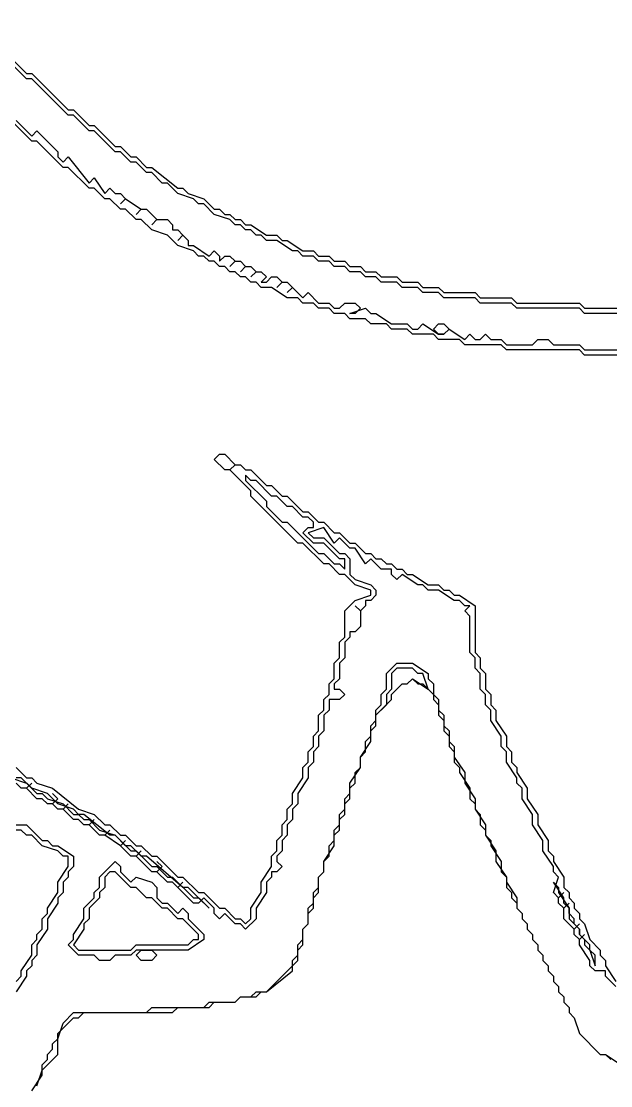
# Model space of a CAD drawing. Header units: millimetres. Extents: x 2 to 58.7, y 4.1 to 84.
# Drawn here: x 14.42 to 21.27, y 20.42 to 32.79 of the extents above; entities that cross this region are included whole.
import ezdxf

# ---------------------------------------------------------------- set-up
doc = ezdxf.new("R2010")
doc.units = ezdxf.units.MM
for name, color, linetype, true_color in [('CUT_OUTER', 1, 'Continuous', 0xa7a7a7), ('FILL_BLUE', 5, 'Continuous', 0x196fc6), ('FILL_SKIN', 2, 'Continuous', 0xfad3ab), ('FILL_WHITE', 3, 'Continuous', 0xf5f3f0), ('RAISED_METAL', 6, 'Continuous', 0xa7a7a7)]:
    doc.layers.add(name, color=color, linetype=linetype, true_color=true_color)

msp = doc.modelspace()

# ---------------------------------------------------------------- linework, layer by layer
at = {"layer": 'CUT_OUTER'}
msp.add_lwpolyline([(14.605, 20.424), (14.665, 20.606), (14.847, 20.788), (14.847, 21.03), (15.029, 21.212), (15.089, 21.212), (15.15, 21.273), (16.18, 21.273), (16.241, 21.333), (16.604, 21.333), (16.665, 21.394), (16.907, 21.394), (16.968, 21.455), (17.15, 21.455), (17.21, 21.515), (17.271, 21.515), (17.574, 21.758), (17.574, 21.818), (17.634, 21.879), (17.634, 22), (17.695, 22.061), (17.695, 22.242), (17.756, 22.303), (17.756, 22.424), (17.816, 22.485), (17.816, 22.606), (17.877, 22.667), (17.877, 22.848), (17.937, 22.909), (17.937, 23.03), (18.059, 23.212), (18.059, 23.333), (18.119, 23.394), (18.119, 23.515), (18.18, 23.576), (18.18, 23.697), (18.24, 23.758), (18.24, 23.879), (18.301, 23.939), (18.301, 24.061), (18.362, 24.121), (18.362, 24.242), (18.483, 24.424), (18.483, 24.545), (18.543, 24.606), (18.543, 24.727), (18.725, 24.909), (18.725, 24.97), (18.846, 25.091), (18.907, 25.091), (18.968, 25.152), (19.028, 25.091), (19.089, 25.091), (19.21, 24.97), (19.21, 24.909), (19.271, 24.848), (19.271, 24.727), (19.331, 24.667), (19.331, 24.545), (19.392, 24.485), (19.392, 24.364), (19.452, 24.303), (19.452, 24.182), (19.513, 24.121), (19.513, 24.061), (19.634, 23.879), (19.634, 23.758), (19.695, 23.697), (19.695, 23.636), (19.755, 23.576), (19.755, 23.455), (19.816, 23.394), (19.816, 23.333), (19.937, 23.152), (19.937, 23.03), (20.058, 22.848), (20.058, 22.727), (20.119, 22.667), (20.119, 22.606), (20.18, 22.545), (20.18, 22.485), (20.24, 22.424), (20.24, 22.364), (20.301, 22.303), (20.301, 22.242), (20.361, 22.182), (20.361, 22.121), (20.422, 22.061), (20.422, 22), (20.483, 21.939), (20.483, 21.879), (20.543, 21.818), (20.543, 21.758), (20.604, 21.697), (20.604, 21.636), (20.664, 21.576), (20.664, 21.515), (20.725, 21.455), (20.725, 21.394), (20.786, 21.333), (20.786, 21.273), (20.846, 21.212), (20.907, 21.03), (21.149, 20.788), (21.21, 20.788), (21.392, 20.667)], dxfattribs=at)
at = {"layer": 'FILL_BLUE'}
for points in [[(21.392, 28.909), (20.967, 28.909), (20.907, 28.97), (20.058, 28.97), (19.998, 29.03), (19.574, 29.03), (19.513, 29.091), (19.271, 29.091), (19.21, 29.152), (18.968, 29.152), (18.907, 29.212), (18.725, 29.212), (18.665, 29.273), (18.483, 29.273), (18.422, 29.333), (18.24, 29.333), (18.18, 29.394), (18.059, 29.394), (17.998, 29.455), (17.877, 29.455), (17.816, 29.515), (17.695, 29.515), (17.634, 29.576), (17.513, 29.576), (17.331, 29.697), (17.21, 29.697), (17.15, 29.758), (17.089, 29.758), (17.029, 29.818), (16.968, 29.818), (16.907, 29.879), (16.847, 29.879), (16.786, 29.939), (16.726, 29.939), (16.665, 30), (16.604, 30), (16.544, 30.061), (16.483, 30.061), (16.423, 30.121), (16.241, 30.182), (16.12, 30.303), (15.938, 30.364), (15.817, 30.485), (15.756, 30.485), (15.635, 30.606), (15.574, 30.606), (15.453, 30.727), (15.392, 30.727), (15.271, 30.848), (15.211, 30.848), (14.968, 31.091), (14.908, 31.091), (14.605, 31.394), (14.544, 31.394), (13.817, 32.121)], [(14.362, 24.121), (14.483, 24), (14.544, 24), (14.605, 23.939), (14.786, 23.879), (15.089, 23.636), (15.271, 23.576), (15.392, 23.455), (15.453, 23.455), (15.574, 23.333), (15.635, 23.333), (15.756, 23.212), (15.817, 23.212), (15.938, 23.091), (15.998, 23.091), (16.241, 22.848), (16.301, 22.848), (16.483, 22.667), (16.544, 22.667), (16.726, 22.485), (16.786, 22.485), (16.907, 22.364), (16.968, 22.364), (17.029, 22.303), (17.089, 22.364), (17.089, 22.485), (17.21, 22.667), (17.21, 22.788), (17.331, 22.97), (17.331, 23.091), (17.392, 23.152), (17.392, 23.273), (17.453, 23.333), (17.453, 23.455), (17.513, 23.515), (17.513, 23.636), (17.574, 23.697), (17.574, 23.818), (17.695, 24), (17.695, 24.121), (17.756, 24.182), (17.756, 24.303), (17.816, 24.364), (17.816, 24.485), (17.877, 24.545), (17.877, 24.727), (17.937, 24.788), (17.937, 24.909), (17.998, 24.97), (17.998, 25.091), (18.059, 25.152), (18.059, 25.333), (18.119, 25.394), (18.119, 25.576), (18.18, 25.636), (18.18, 25.939), (18.301, 26.061), (18.483, 26.121), (18.483, 26.182), (18.301, 26.242), (18.18, 26.364), (18.119, 26.364), (17.998, 26.485), (17.937, 26.485), (17.695, 26.727), (17.634, 26.727), (17.089, 27.273), (17.089, 27.333), (16.847, 27.576), (16.907, 27.636), (16.968, 27.636), (17.029, 27.576), (17.089, 27.576), (17.271, 27.394), (17.331, 27.394), (17.453, 27.273), (17.513, 27.273), (17.695, 27.091), (17.756, 27.091), (17.877, 26.97), (17.937, 26.97), (18.059, 26.848), (18.119, 26.848), (18.24, 26.727), (18.301, 26.727), (18.422, 26.606), (18.483, 26.606), (18.543, 26.545), (18.604, 26.545), (18.665, 26.485), (18.725, 26.485), (18.786, 26.424), (18.846, 26.424), (18.907, 26.364), (18.968, 26.364), (19.149, 26.242), (19.271, 26.242), (19.331, 26.182), (19.392, 26.182), (19.452, 26.121), (19.513, 26.121), (19.695, 26), (19.695, 25.455), (19.755, 25.394), (19.755, 25.273), (19.816, 25.212), (19.816, 25.03), (19.877, 24.97), (19.877, 24.848), (19.937, 24.788), (19.937, 24.667), (20.058, 24.485), (20.058, 24.364), (20.119, 24.303), (20.119, 24.182), (20.18, 24.121), (20.18, 24.061), (20.301, 23.879), (20.301, 23.758), (20.422, 23.576), (20.422, 23.455), (20.543, 23.273), (20.543, 23.152), (20.604, 23.091), (20.604, 23.03), (20.725, 22.848), (20.725, 22.727), (20.786, 22.667), (20.786, 22.606), (20.846, 22.545), (20.846, 22.485), (20.907, 22.424), (20.907, 22.364), (20.967, 22.303), (21.028, 22.121), (21.149, 22), (21.149, 21.939), (21.21, 21.879), (21.21, 21.818), (21.331, 21.636)]]:
    msp.add_lwpolyline(points, dxfattribs=at)
for points in [[(16.665, 27.697), (16.726, 27.758), (16.786, 27.758), (16.907, 27.636), (16.847, 27.576), (16.786, 27.576)], [(15.029, 22.061), (15.089, 22), (15.695, 22), (15.756, 22.061), (16.362, 22.061), (16.423, 22.121), (16.483, 22.121), (16.483, 22.182), (16.301, 22.364), (16.241, 22.364), (16.12, 22.485), (16.059, 22.485), (15.938, 22.606), (15.877, 22.606), (15.756, 22.727), (15.695, 22.727), (15.514, 22.909), (15.453, 22.909), (15.392, 22.848), (15.392, 22.727), (15.332, 22.667), (15.332, 22.606), (15.211, 22.485), (15.211, 22.364), (15.15, 22.303), (15.15, 22.242)]]:
    msp.add_lwpolyline(points, close=True, dxfattribs=at)
at = {"layer": 'FILL_SKIN'}
msp.add_lwpolyline([(14.362, 21.636), (14.423, 21.697), (14.423, 21.758), (14.544, 21.939), (14.544, 22.061), (14.605, 22.121), (14.605, 22.182), (14.665, 22.242), (14.665, 22.364), (14.726, 22.424), (14.726, 22.485), (14.847, 22.667), (14.847, 22.788), (14.968, 22.97), (14.968, 23.091), (14.908, 23.091), (14.847, 23.152), (14.665, 23.212), (14.544, 23.333), (14.483, 23.333), (14.423, 23.394), (14.362, 23.394)], dxfattribs=at)
msp.add_lwpolyline([(20.604, 22.788), (20.664, 22.727), (20.664, 22.667), (20.786, 22.485), (20.786, 22.364), (20.907, 22.242), (20.907, 22.182), (20.967, 22.121), (20.967, 22.061), (21.028, 22), (21.089, 21.818), (21.089, 21.939), (21.028, 22), (21.028, 22.061), (20.907, 22.182), (20.907, 22.242), (20.846, 22.303), (20.846, 22.364), (20.786, 22.424), (20.786, 22.485), (20.725, 22.545), (20.725, 22.606)], close=True, dxfattribs=at)
at = {"layer": 'FILL_WHITE'}
for points in [[(13.877, 32.788), (14.483, 32.182), (14.544, 32.182), (14.968, 31.758), (15.029, 31.758), (15.211, 31.576), (15.271, 31.576), (15.514, 31.333), (15.574, 31.333), (15.695, 31.212), (15.756, 31.212), (15.877, 31.091), (15.938, 31.091), (16.241, 30.848), (16.301, 30.848), (16.362, 30.788), (16.544, 30.727), (16.665, 30.606), (16.726, 30.606), (16.786, 30.545), (16.847, 30.545), (16.907, 30.485), (16.968, 30.485), (17.029, 30.424), (17.089, 30.424), (17.271, 30.303), (17.392, 30.303), (17.453, 30.242), (17.513, 30.242), (17.695, 30.121), (17.816, 30.121), (17.877, 30.061), (17.998, 30.061), (18.059, 30), (18.18, 30), (18.24, 29.939), (18.362, 29.939), (18.422, 29.879), (18.543, 29.879), (18.604, 29.818), (18.786, 29.818), (18.846, 29.758), (19.028, 29.758), (19.089, 29.697), (19.271, 29.697), (19.331, 29.636), (19.695, 29.636), (19.755, 29.576), (20.119, 29.576), (20.18, 29.515), (20.907, 29.515), (20.967, 29.455), (21.573, 29.455)], [(14.302, 24), (14.483, 23.939), (14.605, 23.818), (14.665, 23.818), (14.726, 23.758), (14.908, 23.697), (15.029, 23.576), (15.089, 23.576), (15.15, 23.515), (15.211, 23.515), (15.332, 23.394), (15.514, 23.333), (15.695, 23.152), (15.756, 23.152), (15.938, 22.97), (15.998, 22.97), (16.12, 22.848), (16.18, 22.848), (16.423, 22.606), (16.483, 22.606), (16.604, 22.485), (16.362, 22.727), (16.301, 22.727), (15.877, 23.091), (15.817, 23.091), (15.695, 23.212), (15.635, 23.212), (15.514, 23.333), (15.453, 23.333), (15.15, 23.576), (15.089, 23.576), (15.029, 23.636), (14.847, 23.697), (14.726, 23.818), (14.544, 23.879), (14.423, 24), (14.362, 24)]]:
    msp.add_lwpolyline(points, dxfattribs=at)
for points in [[(17.029, 27.515), (17.029, 27.455), (17.271, 27.212), (17.271, 27.152), (17.453, 26.97), (17.513, 26.97), (17.877, 26.606), (17.937, 26.606), (18.059, 26.485), (18.119, 26.485), (18.18, 26.424), (18.18, 26.545), (18.119, 26.545), (17.937, 26.727), (17.816, 26.727), (17.695, 26.848), (17.756, 26.909), (17.816, 26.909), (17.816, 26.97), (17.756, 27.03), (17.695, 27.03), (17.574, 27.152), (17.513, 27.152), (17.392, 27.273), (17.331, 27.273), (17.15, 27.455), (17.089, 27.455)], [(19.089, 25.212), (19.028, 25.212), (18.968, 25.273), (18.786, 25.273), (18.725, 25.212), (18.725, 25.03), (18.665, 24.97), (18.665, 24.848), (18.604, 24.788), (18.725, 24.909), (18.725, 24.97), (18.846, 25.091), (18.907, 25.091), (18.968, 25.152), (19.149, 25.03)]]:
    msp.add_lwpolyline(points, close=True, dxfattribs=at)
at = {"layer": 'RAISED_METAL'}
for points in [[(21.573, 29.394), (20.967, 29.394), (20.907, 29.455), (20.18, 29.455), (20.119, 29.515), (19.755, 29.515), (19.695, 29.576), (19.331, 29.576), (19.271, 29.636), (19.089, 29.636), (19.028, 29.697), (18.846, 29.697), (18.786, 29.758), (18.604, 29.758), (18.543, 29.818), (18.422, 29.818), (18.362, 29.879), (18.24, 29.879), (18.18, 29.939), (18.059, 29.939), (17.998, 30), (17.877, 30), (17.816, 30.061), (17.695, 30.061), (17.634, 30.121), (17.574, 30.121), (17.392, 30.242), (17.271, 30.242), (17.21, 30.303), (17.15, 30.303), (17.089, 30.364), (17.029, 30.364), (16.968, 30.424), (16.907, 30.424), (16.847, 30.485), (16.665, 30.545), (16.544, 30.667), (16.483, 30.667), (16.423, 30.727), (16.241, 30.788), (16.12, 30.909), (16.059, 30.909), (15.938, 31.03), (15.877, 31.03), (15.756, 31.152), (15.695, 31.152), (15.574, 31.273), (15.514, 31.273), (15.271, 31.515), (15.211, 31.515), (15.029, 31.697), (14.968, 31.697), (14.544, 32.121), (14.483, 32.121), (13.817, 32.788)], [(14.362, 31.636), (14.544, 31.455), (14.605, 31.515), (14.847, 31.273), (14.847, 31.212), (14.908, 31.152), (14.968, 31.212), (15.211, 30.909), (15.271, 30.97), (15.392, 30.788), (15.453, 30.848), (15.514, 30.788), (15.574, 30.788), (15.635, 30.727), (15.574, 30.667), (15.635, 30.727), (15.817, 30.606), (15.756, 30.545), (15.817, 30.606), (15.877, 30.606), (15.998, 30.485), (15.938, 30.424), (15.998, 30.485), (16.12, 30.485), (16.18, 30.424), (16.18, 30.364), (16.241, 30.364), (16.301, 30.303), (16.241, 30.242), (16.301, 30.303), (16.362, 30.242), (16.362, 30.182), (16.423, 30.182), (16.604, 30.061), (16.665, 30.121), (16.726, 30.061), (16.726, 30), (16.786, 30.061), (16.847, 30.061), (16.907, 30), (16.847, 29.939), (16.907, 30), (16.968, 30), (17.029, 29.939), (16.968, 29.879), (17.029, 29.939), (17.089, 29.939), (17.15, 29.879), (17.089, 29.818), (17.15, 29.879), (17.21, 29.879), (17.271, 29.818), (17.21, 29.758), (17.271, 29.758), (17.331, 29.818), (17.392, 29.818), (17.453, 29.758), (17.392, 29.697), (17.453, 29.758), (17.513, 29.758), (17.574, 29.697), (17.513, 29.636), (17.574, 29.697), (17.695, 29.576), (17.756, 29.636), (17.877, 29.515), (17.998, 29.515), (18.059, 29.455), (18.119, 29.455), (18.18, 29.515), (18.301, 29.515), (18.362, 29.455), (18.301, 29.394), (18.24, 29.394), (18.422, 29.455), (18.483, 29.394), (18.543, 29.394), (18.725, 29.273), (18.907, 29.273), (18.968, 29.212), (19.028, 29.212), (19.089, 29.273), (19.271, 29.152), (19.331, 29.152), (19.392, 29.212), (19.574, 29.091), (19.634, 29.152), (19.695, 29.091), (19.755, 29.091), (19.816, 29.152), (19.877, 29.091), (19.998, 29.091), (20.058, 29.03), (20.361, 29.03), (20.422, 29.091), (20.543, 29.091), (20.604, 29.03), (20.907, 29.03), (20.967, 28.97), (21.392, 28.97)], [(21.331, 21.576), (21.21, 21.697), (21.21, 21.758), (21.089, 21.758), (21.028, 21.818), (21.028, 21.879), (20.907, 22.061), (20.907, 22.121), (20.967, 22.182), (20.907, 22.121), (20.846, 22.182), (20.846, 22.242), (20.907, 22.303), (20.846, 22.242), (20.725, 22.364), (20.725, 22.485), (20.786, 22.545), (20.725, 22.485), (20.664, 22.545), (20.664, 22.606), (20.725, 22.667), (20.664, 22.606), (20.604, 22.667), (20.664, 22.848), (20.604, 22.909), (20.604, 22.97), (20.483, 23.152), (20.483, 23.273), (20.361, 23.455), (20.361, 23.576), (20.24, 23.758), (20.24, 23.879), (20.18, 23.939), (20.18, 24), (20.058, 24.182), (20.058, 24.303), (19.998, 24.364), (19.998, 24.485), (19.877, 24.667), (19.877, 24.788), (19.816, 24.848), (19.816, 24.97), (19.755, 25.03), (19.755, 25.212), (19.695, 25.273), (19.695, 25.394), (19.634, 25.455), (19.634, 25.879), (19.574, 25.939), (19.634, 26), (19.574, 26), (19.513, 26.061), (19.452, 26.061), (19.271, 26.182), (19.149, 26.182), (19.089, 26.242), (19.028, 26.242), (18.846, 26.364), (18.786, 26.303), (18.725, 26.364), (18.725, 26.424), (18.604, 26.424), (18.483, 26.545), (18.422, 26.485), (18.301, 26.667), (18.24, 26.667), (18.119, 26.788), (18.059, 26.727), (17.937, 26.909), (17.756, 26.848), (17.816, 26.788), (17.937, 26.788), (18.119, 26.606), (18.18, 26.606), (18.24, 26.545), (18.24, 26.364), (18.301, 26.303), (18.483, 26.242), (18.543, 26.182), (18.543, 26.121), (18.483, 26.061), (18.422, 26.061), (18.422, 26), (18.362, 25.939), (18.301, 26), (18.362, 25.939), (18.362, 25.758), (18.301, 25.697), (18.24, 25.697), (18.24, 25.636), (18.18, 25.576), (18.18, 25.394), (18.119, 25.333), (18.119, 25.152), (18.059, 25.091), (18.059, 25.03), (18.119, 25.03), (18.18, 24.97), (18.119, 24.909), (17.998, 24.909), (17.998, 24.788), (17.937, 24.727), (17.937, 24.545), (17.877, 24.485), (17.877, 24.364), (17.816, 24.303), (17.816, 24.182), (17.756, 24.121), (17.756, 24), (17.634, 23.818), (17.634, 23.697), (17.574, 23.636), (17.574, 23.515), (17.513, 23.455), (17.513, 23.333), (17.453, 23.273), (17.453, 23.152), (17.392, 23.091), (17.392, 23.03), (17.453, 22.97), (17.392, 22.909), (17.331, 22.909), (17.331, 22.848), (17.271, 22.788), (17.271, 22.667), (17.15, 22.485), (17.15, 22.364), (17.029, 22.242), (16.968, 22.303), (16.907, 22.303), (16.786, 22.424), (16.726, 22.364), (16.665, 22.424), (16.665, 22.485), (16.544, 22.606), (16.483, 22.545), (16.423, 22.545), (16.241, 22.727), (16.301, 22.788), (16.241, 22.727), (16.18, 22.788), (16.12, 22.788), (15.998, 22.909), (16.059, 22.97), (15.998, 23.03), (16.059, 22.97), (15.998, 22.909), (15.938, 22.909), (15.756, 23.091), (15.817, 23.152), (15.756, 23.091), (15.695, 23.091), (15.574, 23.212), (15.635, 23.273), (15.574, 23.212), (15.392, 23.333), (15.453, 23.394), (15.392, 23.333), (15.332, 23.333), (15.211, 23.455), (15.271, 23.515), (15.211, 23.455), (15.15, 23.455), (15.089, 23.515), (15.029, 23.515), (14.908, 23.636), (14.968, 23.697), (14.908, 23.636), (14.847, 23.636), (14.786, 23.697), (14.847, 23.758), (14.786, 23.818), (14.847, 23.758), (14.786, 23.697), (14.726, 23.697), (14.665, 23.758), (14.605, 23.758), (14.483, 23.879), (14.544, 23.939), (14.483, 23.879), (14.423, 23.879), (14.362, 23.939)], [(14.544, 20.364), (14.665, 20.545), (14.665, 20.667), (14.726, 20.727), (14.726, 20.788), (14.786, 20.848), (14.786, 20.909), (14.847, 20.97), (14.908, 21.152), (15.029, 21.273), (15.877, 21.273), (15.938, 21.333), (16.544, 21.333), (16.604, 21.394), (16.907, 21.394), (16.968, 21.455), (17.089, 21.455), (17.15, 21.515), (17.271, 21.515), (17.574, 21.818), (17.574, 21.879), (17.634, 21.939), (17.634, 22.061), (17.695, 22.121), (17.695, 22.242), (17.756, 22.303), (17.756, 22.485), (17.816, 22.545), (17.816, 22.667), (17.877, 22.727), (17.877, 22.848), (17.937, 22.909), (17.937, 23.03), (17.998, 23.091), (17.998, 23.212), (18.059, 23.273), (18.059, 23.394), (18.119, 23.455), (18.119, 23.576), (18.18, 23.636), (18.18, 23.758), (18.24, 23.818), (18.24, 23.939), (18.362, 24.121), (18.362, 24.242), (18.422, 24.303), (18.422, 24.424), (18.483, 24.485), (18.483, 24.606), (18.543, 24.667), (18.543, 24.788), (18.604, 24.848), (18.604, 24.97), (18.665, 25.03), (18.665, 25.212), (18.786, 25.333), (18.968, 25.333), (19.149, 25.212), (19.149, 25.152), (19.21, 25.091), (19.21, 24.97), (19.271, 24.909), (19.271, 24.788), (19.331, 24.727), (19.331, 24.606), (19.392, 24.545), (19.392, 24.424), (19.452, 24.364), (19.452, 24.242), (19.574, 24.061), (19.574, 23.939), (19.695, 23.758), (19.695, 23.636), (19.816, 23.455), (19.816, 23.333), (19.877, 23.273), (19.877, 23.212), (19.998, 23.03), (19.998, 22.909), (20.058, 22.848), (20.058, 22.788), (20.18, 22.606), (20.18, 22.485), (20.24, 22.424), (20.24, 22.364), (20.301, 22.303), (20.301, 22.242), (20.361, 22.182), (20.361, 22.121), (20.422, 22.061), (20.422, 22), (20.483, 21.939), (20.483, 21.879), (20.543, 21.818), (20.543, 21.758), (20.604, 21.697), (20.604, 21.636), (20.664, 21.576), (20.664, 21.515), (20.725, 21.455), (20.725, 21.394), (20.786, 21.333), (20.786, 21.273), (20.846, 21.212), (20.907, 21.03), (21.149, 20.788), (21.21, 20.788), (21.27, 20.727)], [(14.362, 23.455), (14.483, 23.455), (14.665, 23.273), (14.726, 23.273), (14.786, 23.212), (14.847, 23.212), (15.029, 23.091), (15.029, 22.97), (14.968, 22.909), (14.968, 22.848), (14.908, 22.788), (14.908, 22.667), (14.847, 22.606), (14.847, 22.545), (14.726, 22.364), (14.726, 22.242), (14.605, 22.061), (14.605, 21.939), (14.544, 21.879), (14.544, 21.818), (14.483, 21.758), (14.483, 21.697), (14.362, 21.515)]]:
    msp.add_lwpolyline(points, dxfattribs=at)
for points in [[(19.21, 29.212), (19.271, 29.273), (19.331, 29.273), (19.392, 29.212), (19.331, 29.152), (19.271, 29.152)], [(14.968, 22.061), (15.029, 22.121), (15.029, 22.182), (15.15, 22.364), (15.15, 22.485), (15.271, 22.606), (15.271, 22.667), (15.332, 22.727), (15.332, 22.848), (15.514, 23.03), (15.574, 22.97), (15.574, 22.909), (15.695, 22.788), (15.756, 22.848), (15.938, 22.788), (15.998, 22.727), (15.998, 22.606), (16.059, 22.545), (16.12, 22.545), (16.241, 22.424), (16.301, 22.485), (16.362, 22.424), (16.362, 22.364), (16.544, 22.182), (16.544, 22.121), (16.362, 22), (15.756, 22), (15.695, 21.939), (15.514, 21.939), (15.453, 21.879), (15.332, 21.879), (15.271, 21.939), (15.089, 21.939)], [(15.756, 21.939), (15.817, 22), (15.938, 22), (15.998, 21.939), (15.938, 21.879), (15.817, 21.879)]]:
    msp.add_lwpolyline(points, close=True, dxfattribs=at)

doc.saveas('drawing.dxf')
